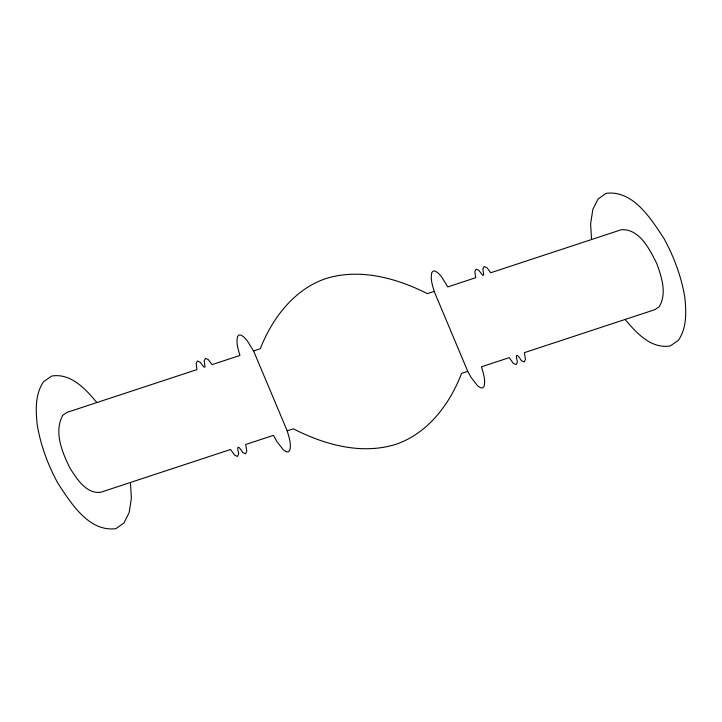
<?xml version="1.0" encoding="UTF-8"?>
<svg xmlns="http://www.w3.org/2000/svg" width="722" height="722" viewBox="0 0 722 722"><rect width="100%" height="100%" fill="white"/><g stroke="black" fill="none" stroke-linecap="round" stroke-linejoin="round"><path stroke-width="1.08" d="M434.193 291.417C432.487 285.325 430.104 278.764 431.873 272.42L433.353 270.967L435.537 271.21L438.299 273.133L441.431 276.607L447.82 286.932L475.663 277.717L474.85 271.716L476.069 269.153L478.876 270.389L482.684 275.398L483.704 275.064L482.892 269.062L484.11 266.508L486.917 267.736L490.725 272.754L621.462 229.668C639.8 228.883 649.683 249.496 656.749 263.539C661.596 276.932 667.128 293.349 659.276 306.651L655.062 309.594L524.38 352.652L525.445 359.394L524.226 361.957L521.419 360.72C517.105 353.509 515.102 353.157 517.403 362.047L516.185 364.601L513.378 363.374L509.209 357.661L481.457 366.803C483.271 373.112 485.816 379.916 484.011 386.514L482.531 387.967L480.338 387.714L477.585 385.792L471.159 377.525L467.928 371.758L434.193 291.417L427.361 293.637C396.495 278.069 360.025 268.015 325.947 278.548C293.989 289.36 272.266 318.285 260.317 348.681L253.584 350.964L247.159 340.631L244.027 337.156L241.274 335.234L239.081 334.99L237.601 336.443C235.832 342.788 238.215 349.358 239.93 355.459L212.124 364.601L208.234 359.574L205.427 358.347L204.209 360.901L205.048 366.938L204.001 367.236L200.193 362.227L197.386 361L196.167 363.554L196.998 369.583L66.938 412.406L62.724 415.349C53.563 432.352 62.381 452.757 70.233 468.596C77.055 479.065 86.162 493.848 100.538 492.332L230.526 449.499L234.695 455.212L237.502 456.439L238.72 453.885C236.419 444.996 238.422 445.348 242.745 452.559L245.552 453.795L246.762 451.232L245.697 444.499L273.448 435.348L276.887 441.548L283.322 449.815L286.074 451.737L288.268 451.981L289.739 450.528C291.544 443.94 289.008 437.135 287.185 430.826L253.584 350.964M287.185 430.826L293.312 428.805C324.386 444.698 361.235 455.022 395.665 444.4C427.911 433.471 449.815 404.13 461.602 373.346L467.73 371.325M625.135 319.449C636.253 332.806 651.136 349.204 670.341 345.937L678.382 340.324C686.947 327.824 686.288 312.121 684.862 297.708C681.487 276.941 674.095 257.086 664.05 238.648C651.199 219.136 633.356 189.949 606.182 193.325L598.141 198.929L592.834 209.362L590.623 223.892L591.544 239.523M96.865 402.551C85.747 389.194 70.864 372.796 51.659 376.063L43.618 381.676C35.053 394.176 35.712 409.879 37.138 424.292C40.513 445.059 47.905 464.914 57.95 483.352C70.801 502.864 88.644 532.051 115.818 528.675L123.859 523.071L129.166 512.638L131.377 498.108L130.456 482.476"/></g></svg>
